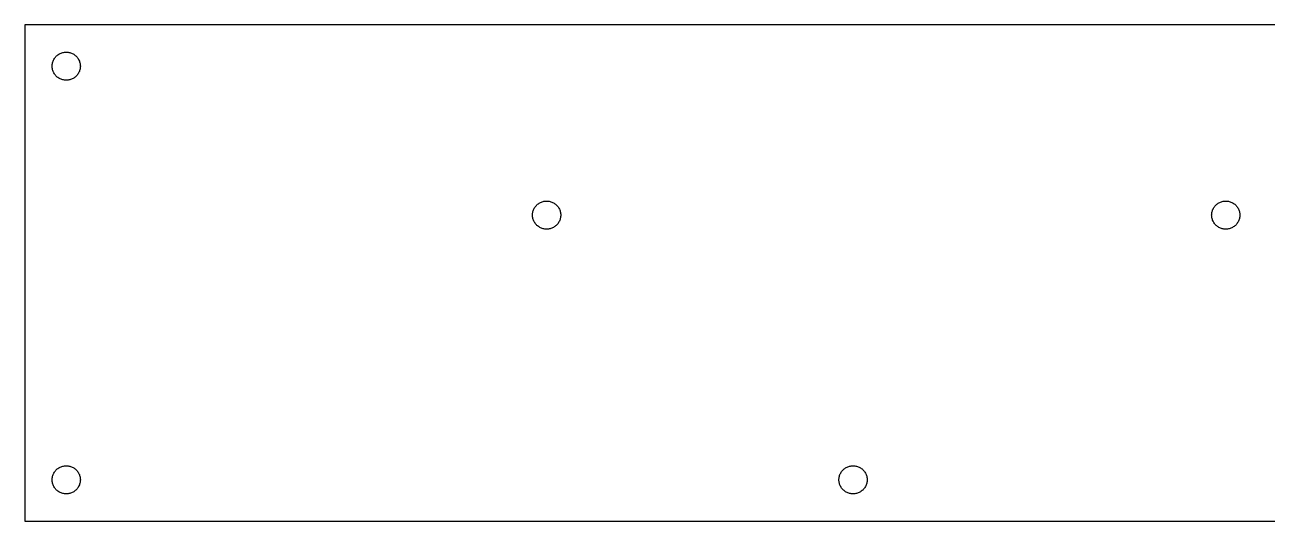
# Model space of a CAD drawing. Header units: metres. Extents: x 0 to 300, y 0 to 186.
# Drawn here: x 0 to 150, y 0 to 60 of the extents above; entities that cross this region are included whole.
import ezdxf

# ---------------------------------------------------------------- set-up
doc = ezdxf.new("R2010")
doc.units = ezdxf.units.M

msp = doc.modelspace()

# ---------------------------------------------------------------- linework, layer by layer
for p, q in [((300, 60), (0, 60)), ((0, 60), (0, 0)), ((3.35339, 55.4228), (3.38319, 55.5253)), ((3.38319, 55.5253), (3.41937, 55.6258)), ((3.41937, 55.6258), (3.46179, 55.7238)), ((3.46179, 55.7238), (3.51027, 55.819)), ((3.51027, 55.819), (3.56464, 55.9109)), ((3.56464, 55.9109), (3.62466, 55.9992)), ((3.62466, 55.9992), (3.69012, 56.0836)), ((3.69012, 56.0836), (3.76074, 56.1637)), ((3.76074, 56.1637), (3.83626, 56.2392)), ((3.83626, 56.2392), (3.91637, 56.3099)), ((3.91637, 56.3099), (4.00076, 56.3753)), ((4.00076, 56.3753), (4.08908, 56.4353)), ((4.08908, 56.4353), (4.18102, 56.4897)), ((4.18102, 56.4897), (4.27617, 56.5382)), ((4.27617, 56.5382), (4.37418, 56.5806)), ((4.37418, 56.5806), (4.47467, 56.6168)), ((4.47467, 56.6168), (4.57722, 56.6466)), ((4.57722, 56.6466), (4.68144, 56.6699)), ((4.68144, 56.6699), (4.78693, 56.6866)), ((4.78693, 56.6866), (4.89325, 56.6966)), ((4.89325, 56.6966), (5, 56.7)), ((5, 56.7), (5.10674, 56.6966)), ((5.10674, 56.6966), (5.21306, 56.6866)), ((5.21306, 56.6866), (5.31854, 56.6699)), ((5.31854, 56.6699), (5.42276, 56.6466)), ((5.42276, 56.6466), (5.52531, 56.6168)), ((5.52531, 56.6168), (5.62581, 56.5806)), ((5.62581, 56.5806), (5.72382, 56.5382)), ((5.72382, 56.5382), (5.81897, 56.4897)), ((5.81897, 56.4897), (5.9109, 56.4353)), ((5.9109, 56.4353), (5.99922, 56.3753)), ((5.99922, 56.3753), (6.08362, 56.3099)), ((6.08362, 56.3099), (6.16373, 56.2392)), ((6.16373, 56.2392), (6.23924, 56.1637)), ((6.23924, 56.1637), (6.30986, 56.0836)), ((6.30986, 56.0836), (6.37532, 55.9992)), ((6.37532, 55.9992), (6.43535, 55.9109)), ((6.43535, 55.9109), (6.48972, 55.819)), ((6.48972, 55.819), (6.53819, 55.7238)), ((6.53819, 55.7238), (6.58061, 55.6258)), ((6.58061, 55.6258), (6.61679, 55.5253)), ((6.61679, 55.5253), (6.64659, 55.4228)), ((3.29999, 55), (3.30334, 55.1067)), ((3.30334, 54.8932), (3.29999, 55)), ((3.30334, 55.1067), (3.3134, 55.2131)), ((3.3134, 54.7869), (3.30334, 54.8932)), ((3.3134, 55.2131), (3.33011, 55.3185)), ((3.33011, 54.6814), (3.3134, 54.7869)), ((3.33011, 55.3185), (3.35339, 55.4228)), ((3.35339, 54.5772), (3.33011, 54.6814)), ((3.38319, 54.4747), (3.35339, 54.5772)), ((3.41937, 54.3742), (3.38319, 54.4747)), ((3.46179, 54.2762), (3.41937, 54.3742)), ((3.51027, 54.181), (3.46179, 54.2762)), ((3.56464, 54.0891), (3.51027, 54.181)), ((3.62466, 54.0008), (3.56464, 54.0891)), ((3.69012, 53.9164), (3.62466, 54.0008)), ((6.37532, 54.0008), (6.30986, 53.9164)), ((6.43535, 54.0891), (6.37532, 54.0008)), ((6.48972, 54.181), (6.43535, 54.0891)), ((6.53819, 54.2762), (6.48972, 54.181)), ((6.58061, 54.3742), (6.53819, 54.2762)), ((6.61679, 54.4747), (6.58061, 54.3742)), ((6.64659, 54.5772), (6.61679, 54.4747)), ((6.64659, 55.4228), (6.66988, 55.3185)), ((6.66988, 54.6814), (6.64659, 54.5772)), ((6.66988, 55.3185), (6.68658, 55.2131)), ((6.68658, 54.7869), (6.66988, 54.6814)), ((6.68658, 55.2131), (6.69664, 55.1067)), ((6.69664, 54.8932), (6.68658, 54.7869)), ((6.69664, 55.1067), (6.7, 55)), ((6.7, 55), (6.69664, 54.8932)), ((3.76074, 53.8363), (3.69012, 53.9164)), ((3.83626, 53.7607), (3.76074, 53.8363)), ((3.91637, 53.6901), (3.83626, 53.7607)), ((4.00076, 53.6247), (3.91637, 53.6901)), ((4.08908, 53.5646), (4.00076, 53.6247)), ((4.18102, 53.5103), (4.08908, 53.5646)), ((4.27617, 53.4618), (4.18102, 53.5103)), ((4.37418, 53.4194), (4.27617, 53.4618)), ((4.47467, 53.3832), (4.37418, 53.4194)), ((4.57722, 53.3534), (4.47467, 53.3832)), ((4.68144, 53.3301), (4.57722, 53.3534)), ((4.78693, 53.3134), (4.68144, 53.3301)), ((4.89325, 53.3033), (4.78693, 53.3134)), ((5, 53.3), (4.89325, 53.3033)), ((5.10674, 53.3033), (5, 53.3)), ((5.21306, 53.3134), (5.10674, 53.3033)), ((5.31854, 53.3301), (5.21306, 53.3134)), ((5.42276, 53.3534), (5.31854, 53.3301)), ((5.52531, 53.3832), (5.42276, 53.3534)), ((5.62581, 53.4194), (5.52531, 53.3832)), ((5.72382, 53.4618), (5.62581, 53.4194)), ((5.81897, 53.5103), (5.72382, 53.4618)), ((5.9109, 53.5646), (5.81897, 53.5103)), ((5.99922, 53.6247), (5.9109, 53.5646)), ((6.08362, 53.6901), (5.99922, 53.6247)), ((6.16373, 53.7607), (6.08362, 53.6901)), ((6.23924, 53.8363), (6.16373, 53.7607)), ((6.30986, 53.9164), (6.23924, 53.8363)), ((61.3534, 37.4228), (61.3832, 37.5253)), ((61.3832, 37.5253), (61.4194, 37.6258)), ((61.4194, 37.6258), (61.4618, 37.7238)), ((61.4618, 37.7238), (61.5103, 37.819)), ((61.5103, 37.819), (61.5646, 37.9109)), ((61.5646, 37.9109), (61.6247, 37.9992)), ((61.6247, 37.9992), (61.6901, 38.0836)), ((61.6901, 38.0836), (61.7607, 38.1637)), ((61.7607, 38.1637), (61.8363, 38.2392)), ((61.8363, 38.2392), (61.9164, 38.3099)), ((61.9164, 38.3099), (62.0008, 38.3753)), ((62.0008, 38.3753), (62.0891, 38.4353)), ((62.0891, 38.4353), (62.181, 38.4897)), ((62.181, 38.4897), (62.2762, 38.5382)), ((62.2762, 38.5382), (62.3742, 38.5806)), ((62.3742, 38.5806), (62.4747, 38.6168)), ((62.4747, 38.6168), (62.5772, 38.6466)), ((62.5772, 38.6466), (62.6814, 38.6699)), ((62.6814, 38.6699), (62.7869, 38.6866)), ((62.7869, 38.6866), (62.8932, 38.6966)), ((62.8932, 38.6966), (63, 38.7)), ((63, 38.7), (63.1067, 38.6966)), ((63.1067, 38.6966), (63.2131, 38.6866)), ((63.2131, 38.6866), (63.3185, 38.6699)), ((63.3185, 38.6699), (63.4228, 38.6466)), ((63.4228, 38.6466), (63.5253, 38.6168)), ((63.5253, 38.6168), (63.6258, 38.5806)), ((63.6258, 38.5806), (63.7238, 38.5382)), ((63.7238, 38.5382), (63.819, 38.4897)), ((63.819, 38.4897), (63.9109, 38.4353)), ((63.9109, 38.4353), (63.9992, 38.3753)), ((63.9992, 38.3753), (64.0836, 38.3099)), ((64.0836, 38.3099), (64.1637, 38.2392)), ((64.1637, 38.2392), (64.2392, 38.1637)), ((64.2392, 38.1637), (64.3099, 38.0836)), ((64.3099, 38.0836), (64.3753, 37.9992)), ((64.3753, 37.9992), (64.4353, 37.9109)), ((64.4353, 37.9109), (64.4897, 37.819)), ((64.4897, 37.819), (64.5382, 37.7238)), ((64.5382, 37.7238), (64.5806, 37.6258)), ((64.5806, 37.6258), (64.6168, 37.5253)), ((64.6168, 37.5253), (64.6466, 37.4228)), ((143.353, 37.4228), (143.383, 37.5253)), ((143.383, 37.5253), (143.419, 37.6258)), ((143.419, 37.6258), (143.462, 37.7238)), ((143.462, 37.7238), (143.51, 37.819)), ((143.51, 37.819), (143.565, 37.9109)), ((143.565, 37.9109), (143.625, 37.9992)), ((143.625, 37.9992), (143.69, 38.0836)), ((143.69, 38.0836), (143.761, 38.1637)), ((143.761, 38.1637), (143.836, 38.2392)), ((143.836, 38.2392), (143.916, 38.3099)), ((143.916, 38.3099), (144.001, 38.3753)), ((144.001, 38.3753), (144.089, 38.4353)), ((144.089, 38.4353), (144.181, 38.4897)), ((144.181, 38.4897), (144.276, 38.5382)), ((144.276, 38.5382), (144.374, 38.5806)), ((144.374, 38.5806), (144.475, 38.6168)), ((144.475, 38.6168), (144.577, 38.6466)), ((144.577, 38.6466), (144.681, 38.6699)), ((144.681, 38.6699), (144.787, 38.6866)), ((144.787, 38.6866), (144.893, 38.6966)), ((144.893, 38.6966), (145, 38.7)), ((145, 38.7), (145.107, 38.6966)), ((145.107, 38.6966), (145.213, 38.6866)), ((145.213, 38.6866), (145.319, 38.6699)), ((145.319, 38.6699), (145.423, 38.6466)), ((145.423, 38.6466), (145.525, 38.6168)), ((145.525, 38.6168), (145.626, 38.5806)), ((145.626, 38.5806), (145.724, 38.5382)), ((145.724, 38.5382), (145.819, 38.4897)), ((145.819, 38.4897), (145.911, 38.4353)), ((145.911, 38.4353), (145.999, 38.3753)), ((145.999, 38.3753), (146.084, 38.3099)), ((146.084, 38.3099), (146.164, 38.2392)), ((146.164, 38.2392), (146.239, 38.1637)), ((146.239, 38.1637), (146.31, 38.0836)), ((146.31, 38.0836), (146.375, 37.9992)), ((146.375, 37.9992), (146.435, 37.9109)), ((146.435, 37.9109), (146.49, 37.819)), ((146.49, 37.819), (146.538, 37.7238)), ((146.538, 37.7238), (146.581, 37.6258)), ((146.581, 37.6258), (146.617, 37.5253)), ((146.617, 37.5253), (146.647, 37.4228)), ((61.3, 37), (61.3033, 37.1067)), ((61.3033, 36.8932), (61.3, 37)), ((61.3033, 37.1067), (61.3134, 37.2131)), ((61.3134, 36.7869), (61.3033, 36.8932)), ((61.3134, 37.2131), (61.3301, 37.3185)), ((61.3301, 36.6814), (61.3134, 36.7869)), ((61.3301, 37.3185), (61.3534, 37.4228)), ((61.3534, 36.5772), (61.3301, 36.6814)), ((61.3832, 36.4747), (61.3534, 36.5772)), ((61.4194, 36.3742), (61.3832, 36.4747)), ((61.4618, 36.2762), (61.4194, 36.3742)), ((61.5103, 36.181), (61.4618, 36.2762)), ((61.5646, 36.0891), (61.5103, 36.181)), ((61.6247, 36.0008), (61.5646, 36.0891)), ((61.6901, 35.9164), (61.6247, 36.0008)), ((64.3753, 36.0008), (64.3099, 35.9164)), ((64.4353, 36.0891), (64.3753, 36.0008)), ((64.4897, 36.181), (64.4353, 36.0891)), ((64.5382, 36.2762), (64.4897, 36.181)), ((64.5806, 36.3742), (64.5382, 36.2762)), ((64.6168, 36.4747), (64.5806, 36.3742)), ((64.6466, 36.5772), (64.6168, 36.4747)), ((64.6466, 37.4228), (64.6699, 37.3185)), ((64.6699, 36.6814), (64.6466, 36.5772)), ((64.6699, 37.3185), (64.6866, 37.2131)), ((64.6866, 36.7869), (64.6699, 36.6814)), ((64.6866, 37.2131), (64.6966, 37.1067)), ((64.6966, 36.8932), (64.6866, 36.7869)), ((64.6966, 37.1067), (64.7, 37)), ((64.7, 37), (64.6966, 36.8932)), ((143.3, 37), (143.303, 37.1067)), ((143.303, 36.8932), (143.3, 37)), ((143.303, 37.1067), (143.313, 37.2131)), ((143.313, 36.7869), (143.303, 36.8932)), ((143.313, 37.2131), (143.33, 37.3185)), ((143.33, 36.6814), (143.313, 36.7869)), ((143.33, 37.3185), (143.353, 37.4228)), ((143.353, 36.5772), (143.33, 36.6814)), ((143.383, 36.4747), (143.353, 36.5772)), ((143.419, 36.3742), (143.383, 36.4747)), ((143.462, 36.2762), (143.419, 36.3742)), ((143.51, 36.181), (143.462, 36.2762)), ((143.565, 36.0891), (143.51, 36.181)), ((143.625, 36.0008), (143.565, 36.0891)), ((143.69, 35.9164), (143.625, 36.0008)), ((146.375, 36.0008), (146.31, 35.9164)), ((146.435, 36.0891), (146.375, 36.0008)), ((146.49, 36.181), (146.435, 36.0891)), ((146.538, 36.2762), (146.49, 36.181)), ((146.581, 36.3742), (146.538, 36.2762)), ((146.617, 36.4747), (146.581, 36.3742)), ((146.647, 36.5772), (146.617, 36.4747)), ((146.647, 37.4228), (146.67, 37.3185)), ((146.67, 36.6814), (146.647, 36.5772)), ((146.67, 37.3185), (146.687, 37.2131)), ((146.687, 36.7869), (146.67, 36.6814)), ((146.687, 37.2131), (146.697, 37.1067)), ((146.697, 36.8932), (146.687, 36.7869)), ((146.697, 37.1067), (146.7, 37)), ((146.7, 37), (146.697, 36.8932)), ((61.7607, 35.8363), (61.6901, 35.9164)), ((61.8363, 35.7607), (61.7607, 35.8363)), ((61.9164, 35.6901), (61.8363, 35.7607)), ((62.0008, 35.6247), (61.9164, 35.6901)), ((62.0891, 35.5646), (62.0008, 35.6247)), ((62.181, 35.5103), (62.0891, 35.5646)), ((62.2762, 35.4618), (62.181, 35.5103)), ((62.3742, 35.4194), (62.2762, 35.4618)), ((62.4747, 35.3832), (62.3742, 35.4194)), ((62.5772, 35.3534), (62.4747, 35.3832)), ((62.6814, 35.3301), (62.5772, 35.3534)), ((62.7869, 35.3134), (62.6814, 35.3301)), ((62.8932, 35.3033), (62.7869, 35.3134)), ((63, 35.3), (62.8932, 35.3033)), ((63.1067, 35.3033), (63, 35.3)), ((63.2131, 35.3134), (63.1067, 35.3033)), ((63.3185, 35.3301), (63.2131, 35.3134)), ((63.4228, 35.3534), (63.3185, 35.3301)), ((63.5253, 35.3832), (63.4228, 35.3534)), ((63.6258, 35.4194), (63.5253, 35.3832)), ((63.7238, 35.4618), (63.6258, 35.4194)), ((63.819, 35.5103), (63.7238, 35.4618)), ((63.9109, 35.5646), (63.819, 35.5103)), ((63.9992, 35.6247), (63.9109, 35.5646)), ((64.0836, 35.6901), (63.9992, 35.6247)), ((64.1637, 35.7607), (64.0836, 35.6901)), ((64.2392, 35.8363), (64.1637, 35.7607)), ((64.3099, 35.9164), (64.2392, 35.8363)), ((143.761, 35.8363), (143.69, 35.9164)), ((143.836, 35.7607), (143.761, 35.8363)), ((143.916, 35.6901), (143.836, 35.7607)), ((144.001, 35.6247), (143.916, 35.6901)), ((144.089, 35.5646), (144.001, 35.6247)), ((144.181, 35.5103), (144.089, 35.5646)), ((144.276, 35.4618), (144.181, 35.5103)), ((144.374, 35.4194), (144.276, 35.4618)), ((144.475, 35.3832), (144.374, 35.4194)), ((144.577, 35.3534), (144.475, 35.3832)), ((144.681, 35.3301), (144.577, 35.3534)), ((144.787, 35.3134), (144.681, 35.3301)), ((144.893, 35.3033), (144.787, 35.3134)), ((145, 35.3), (144.893, 35.3033)), ((145.107, 35.3033), (145, 35.3)), ((145.213, 35.3134), (145.107, 35.3033)), ((145.319, 35.3301), (145.213, 35.3134)), ((145.423, 35.3534), (145.319, 35.3301)), ((145.525, 35.3832), (145.423, 35.3534)), ((145.626, 35.4194), (145.525, 35.3832)), ((145.724, 35.4618), (145.626, 35.4194)), ((145.819, 35.5103), (145.724, 35.4618)), ((145.911, 35.5646), (145.819, 35.5103)), ((145.999, 35.6247), (145.911, 35.5646)), ((146.084, 35.6901), (145.999, 35.6247)), ((146.164, 35.7607), (146.084, 35.6901)), ((146.239, 35.8363), (146.164, 35.7607)), ((146.31, 35.9164), (146.239, 35.8363)), ((3.62466, 5.99922), (3.69012, 6.08362)), ((3.69012, 6.08362), (3.76074, 6.16373)), ((3.76074, 6.16373), (3.83626, 6.23924)), ((3.83626, 6.23924), (3.91637, 6.30986)), ((3.91637, 6.30986), (4.00076, 6.37532)), ((4.00076, 6.37532), (4.08908, 6.43535)), ((4.08908, 6.43535), (4.18102, 6.48972)), ((4.18102, 6.48972), (4.27617, 6.53819)), ((4.27617, 6.53819), (4.37418, 6.58061)), ((4.37418, 6.58061), (4.47467, 6.61679)), ((4.47467, 6.61679), (4.57722, 6.64659)), ((4.57722, 6.64659), (4.68144, 6.66988)), ((4.68144, 6.66988), (4.78693, 6.68658)), ((4.78693, 6.68658), (4.89325, 6.69664)), ((4.89325, 6.69664), (5, 6.7)), ((5, 6.7), (5.10674, 6.69664)), ((5.10674, 6.69664), (5.21306, 6.68658)), ((5.21306, 6.68658), (5.31854, 6.66988)), ((5.31854, 6.66988), (5.42276, 6.64659)), ((5.42276, 6.64659), (5.52531, 6.61679)), ((5.52531, 6.61679), (5.62581, 6.58061)), ((5.62581, 6.58061), (5.72382, 6.53819)), ((5.72382, 6.53819), (5.81897, 6.48972)), ((5.81897, 6.48972), (5.9109, 6.43535)), ((5.9109, 6.43535), (5.99922, 6.37532)), ((5.99922, 6.37532), (6.08362, 6.30986)), ((6.08362, 6.30986), (6.16373, 6.23924)), ((6.16373, 6.23924), (6.23924, 6.16373)), ((6.23924, 6.16373), (6.30986, 6.08362)), ((6.30986, 6.08362), (6.37532, 5.99922)), ((98.6247, 5.99922), (98.6901, 6.08362)), ((98.6901, 6.08362), (98.7607, 6.16373)), ((98.7607, 6.16373), (98.8363, 6.23924)), ((98.8363, 6.23924), (98.9164, 6.30986)), ((98.9164, 6.30986), (99.0008, 6.37532)), ((99.0008, 6.37532), (99.0891, 6.43535)), ((99.0891, 6.43535), (99.181, 6.48972)), ((99.181, 6.48972), (99.2762, 6.53819)), ((99.2762, 6.53819), (99.3742, 6.58061)), ((99.3742, 6.58061), (99.4747, 6.61679)), ((99.4747, 6.61679), (99.5772, 6.64659)), ((99.5772, 6.64659), (99.6814, 6.66988)), ((99.6814, 6.66988), (99.7869, 6.68658)), ((99.7869, 6.68658), (99.8932, 6.69664)), ((99.8932, 6.69664), (100, 6.7)), ((100, 6.7), (100.107, 6.69664)), ((100.107, 6.69664), (100.213, 6.68658)), ((100.213, 6.68658), (100.319, 6.66988)), ((100.319, 6.66988), (100.423, 6.64659)), ((100.423, 6.64659), (100.525, 6.61679)), ((100.525, 6.61679), (100.626, 6.58061)), ((100.626, 6.58061), (100.724, 6.53819)), ((100.724, 6.53819), (100.819, 6.48972)), ((100.819, 6.48972), (100.911, 6.43535)), ((100.911, 6.43535), (100.999, 6.37532)), ((100.999, 6.37532), (101.084, 6.30986)), ((101.084, 6.30986), (101.164, 6.23924)), ((101.164, 6.23924), (101.239, 6.16373)), ((101.239, 6.16373), (101.31, 6.08362)), ((101.31, 6.08362), (101.375, 5.99922)), ((3.29999, 5), (3.30334, 5.10674)), ((3.30334, 4.89325), (3.29999, 5)), ((3.30334, 5.10674), (3.3134, 5.21306)), ((3.3134, 4.78693), (3.30334, 4.89325)), ((3.3134, 5.21306), (3.33011, 5.31854)), ((3.33011, 4.68144), (3.3134, 4.78693)), ((3.33011, 5.31854), (3.35339, 5.42276)), ((3.35339, 4.57722), (3.33011, 4.68144)), ((3.35339, 5.42276), (3.38319, 5.52531)), ((3.38319, 4.47467), (3.35339, 4.57722)), ((3.38319, 5.52531), (3.41937, 5.62581)), ((3.41937, 5.62581), (3.46179, 5.72382)), ((3.46179, 5.72382), (3.51027, 5.81897)), ((3.51027, 5.81897), (3.56464, 5.9109)), ((3.56464, 5.9109), (3.62466, 5.99922)), ((6.37532, 5.99922), (6.43535, 5.9109)), ((6.43535, 5.9109), (6.48972, 5.81897)), ((6.48972, 5.81897), (6.53819, 5.72382)), ((6.53819, 5.72382), (6.58061, 5.62581)), ((6.58061, 5.62581), (6.61679, 5.52531)), ((6.61679, 5.52531), (6.64659, 5.42276)), ((6.64659, 4.57722), (6.61679, 4.47467)), ((6.64659, 5.42276), (6.66988, 5.31854)), ((6.66988, 4.68144), (6.64659, 4.57722)), ((6.66988, 5.31854), (6.68658, 5.21306)), ((6.68658, 4.78693), (6.66988, 4.68144)), ((6.68658, 5.21306), (6.69664, 5.10674)), ((6.69664, 4.89325), (6.68658, 4.78693)), ((6.69664, 5.10674), (6.7, 5)), ((6.7, 5), (6.69664, 4.89325)), ((98.3, 5), (98.3033, 5.10674)), ((98.3033, 4.89325), (98.3, 5)), ((98.3033, 5.10674), (98.3134, 5.21306)), ((98.3134, 4.78693), (98.3033, 4.89325)), ((98.3134, 5.21306), (98.3301, 5.31854)), ((98.3301, 4.68144), (98.3134, 4.78693)), ((98.3301, 5.31854), (98.3534, 5.42276)), ((98.3534, 4.57722), (98.3301, 4.68144)), ((98.3534, 5.42276), (98.3832, 5.52531)), ((98.3832, 4.47467), (98.3534, 4.57722)), ((98.3832, 5.52531), (98.4194, 5.62581)), ((98.4194, 5.62581), (98.4618, 5.72382)), ((98.4618, 5.72382), (98.5103, 5.81897)), ((98.5103, 5.81897), (98.5646, 5.9109)), ((98.5646, 5.9109), (98.6247, 5.99922)), ((101.375, 5.99922), (101.435, 5.9109)), ((101.435, 5.9109), (101.49, 5.81897)), ((101.49, 5.81897), (101.538, 5.72382)), ((101.538, 5.72382), (101.581, 5.62581)), ((101.581, 5.62581), (101.617, 5.52531)), ((101.617, 5.52531), (101.647, 5.42276)), ((101.647, 4.57722), (101.617, 4.47467)), ((101.647, 5.42276), (101.67, 5.31854)), ((101.67, 4.68144), (101.647, 4.57722)), ((101.67, 5.31854), (101.687, 5.21306)), ((101.687, 4.78693), (101.67, 4.68144)), ((101.687, 5.21306), (101.697, 5.10674)), ((101.697, 4.89325), (101.687, 4.78693)), ((101.697, 5.10674), (101.7, 5)), ((101.7, 5), (101.697, 4.89325)), ((3.41937, 4.37418), (3.38319, 4.47467)), ((3.46179, 4.27617), (3.41937, 4.37418)), ((3.51027, 4.18102), (3.46179, 4.27617)), ((3.56464, 4.08908), (3.51027, 4.18102)), ((3.62466, 4.00076), (3.56464, 4.08908)), ((3.69012, 3.91637), (3.62466, 4.00076)), ((3.76074, 3.83626), (3.69012, 3.91637)), ((3.83626, 3.76074), (3.76074, 3.83626)), ((3.91637, 3.69012), (3.83626, 3.76074)), ((4.00076, 3.62466), (3.91637, 3.69012)), ((4.08908, 3.56464), (4.00076, 3.62466)), ((4.18102, 3.51027), (4.08908, 3.56464)), ((4.27617, 3.46179), (4.18102, 3.51027)), ((4.37418, 3.41937), (4.27617, 3.46179)), ((4.47467, 3.38319), (4.37418, 3.41937)), ((4.57722, 3.35339), (4.47467, 3.38319)), ((4.68144, 3.33011), (4.57722, 3.35339)), ((4.78693, 3.3134), (4.68144, 3.33011)), ((4.89325, 3.30334), (4.78693, 3.3134)), ((5, 3.29999), (4.89325, 3.30334)), ((5.10674, 3.30334), (5, 3.29999)), ((5.21306, 3.3134), (5.10674, 3.30334)), ((5.31854, 3.33011), (5.21306, 3.3134)), ((5.42276, 3.35339), (5.31854, 3.33011)), ((5.52531, 3.38319), (5.42276, 3.35339)), ((5.62581, 3.41937), (5.52531, 3.38319)), ((5.72382, 3.46179), (5.62581, 3.41937)), ((5.81897, 3.51027), (5.72382, 3.46179)), ((5.9109, 3.56464), (5.81897, 3.51027)), ((5.99922, 3.62466), (5.9109, 3.56464)), ((6.08362, 3.69012), (5.99922, 3.62466)), ((6.16373, 3.76074), (6.08362, 3.69012)), ((6.23924, 3.83626), (6.16373, 3.76074)), ((6.30986, 3.91637), (6.23924, 3.83626)), ((6.37532, 4.00076), (6.30986, 3.91637)), ((6.43535, 4.08908), (6.37532, 4.00076)), ((6.48972, 4.18102), (6.43535, 4.08908)), ((6.53819, 4.27617), (6.48972, 4.18102)), ((6.58061, 4.37418), (6.53819, 4.27617)), ((6.61679, 4.47467), (6.58061, 4.37418)), ((98.4194, 4.37418), (98.3832, 4.47467)), ((98.4618, 4.27617), (98.4194, 4.37418)), ((98.5103, 4.18102), (98.4618, 4.27617)), ((98.5646, 4.08908), (98.5103, 4.18102)), ((98.6247, 4.00076), (98.5646, 4.08908)), ((98.6901, 3.91637), (98.6247, 4.00076)), ((98.7607, 3.83626), (98.6901, 3.91637)), ((98.8363, 3.76074), (98.7607, 3.83626)), ((98.9164, 3.69012), (98.8363, 3.76074)), ((99.0008, 3.62466), (98.9164, 3.69012)), ((99.0891, 3.56464), (99.0008, 3.62466)), ((99.181, 3.51027), (99.0891, 3.56464)), ((99.2762, 3.46179), (99.181, 3.51027)), ((99.3742, 3.41937), (99.2762, 3.46179)), ((99.4747, 3.38319), (99.3742, 3.41937)), ((99.5772, 3.35339), (99.4747, 3.38319)), ((99.6814, 3.33011), (99.5772, 3.35339)), ((99.7869, 3.3134), (99.6814, 3.33011)), ((99.8932, 3.30334), (99.7869, 3.3134)), ((100, 3.29999), (99.8932, 3.30334)), ((100.107, 3.30334), (100, 3.29999)), ((100.213, 3.3134), (100.107, 3.30334)), ((100.319, 3.33011), (100.213, 3.3134)), ((100.423, 3.35339), (100.319, 3.33011)), ((100.525, 3.38319), (100.423, 3.35339)), ((100.626, 3.41937), (100.525, 3.38319)), ((100.724, 3.46179), (100.626, 3.41937)), ((100.819, 3.51027), (100.724, 3.46179)), ((100.911, 3.56464), (100.819, 3.51027)), ((100.999, 3.62466), (100.911, 3.56464)), ((101.084, 3.69012), (100.999, 3.62466)), ((101.164, 3.76074), (101.084, 3.69012)), ((101.239, 3.83626), (101.164, 3.76074)), ((101.31, 3.91637), (101.239, 3.83626)), ((101.375, 4.00076), (101.31, 3.91637)), ((101.435, 4.08908), (101.375, 4.00076)), ((101.49, 4.18102), (101.435, 4.08908)), ((101.538, 4.27617), (101.49, 4.18102)), ((101.581, 4.37418), (101.538, 4.27617)), ((101.617, 4.47467), (101.581, 4.37418)), ((0, 0), (300, 0))]:
    msp.add_line(p, q)

doc.saveas('drawing.dxf')
